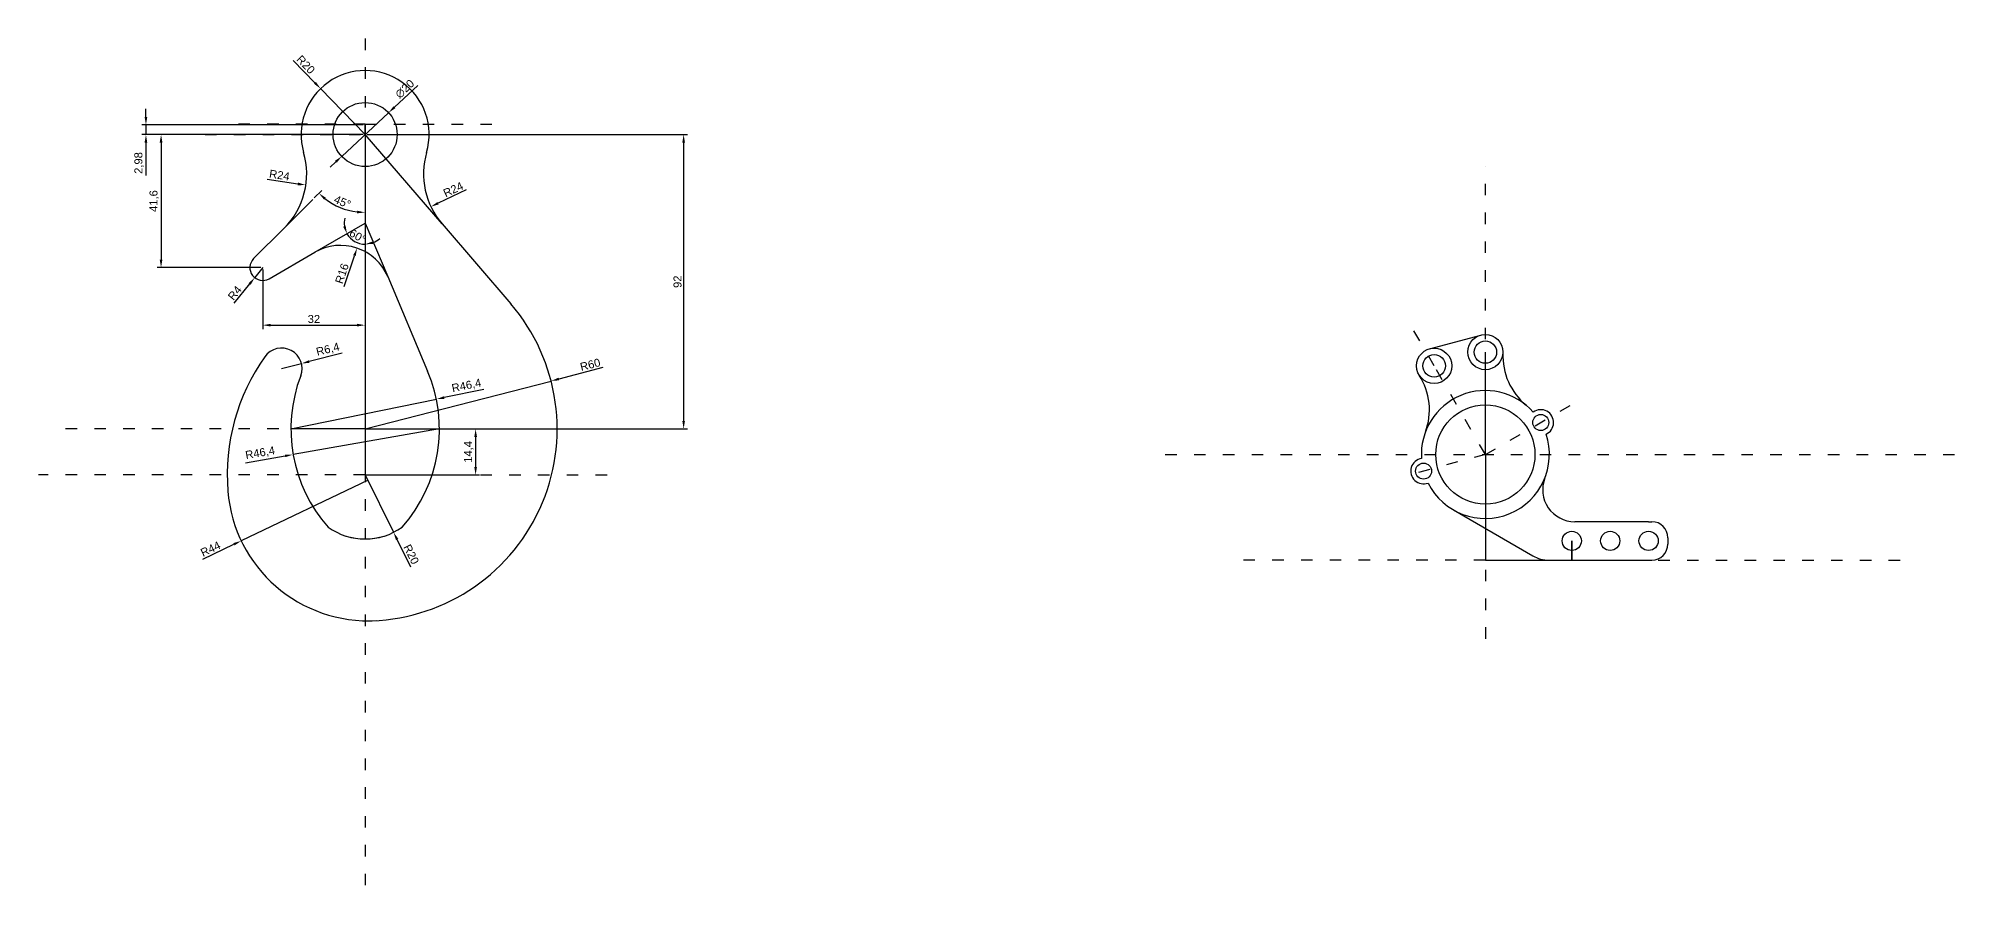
# Model space of a CAD drawing. Header units: centimetres. Extents: x 3148 to 4370, y 1060 to 1330.
# Drawn here: x 3148 to 3750, y 1060 to 1330 of the extents above; entities that cross this region are included whole.
import ezdxf

# ---------------------------------------------------------------- set-up
doc = ezdxf.new("R2010")
doc.units = ezdxf.units.CM
doc.linetypes.add('ACAD_ISO03W100', pattern=[30, 12, -18])
for name, color, linetype in [('图', 7, 'Continuous'), ('标注', 180, 'Continuous'), ('辅助线1', 80, 'ACAD_ISO03W100'), ('辅助线2', 130, 'Continuous')]:
    doc.layers.add(name, color=color, linetype=linetype)
doc.styles.get("Standard").update_dxf_attribs({"font": 'arial.ttf'})
doc.dimstyles.new('ISO-25', dxfattribs={"dimtxt": 2.5, "dimasz": 2.5, "dimexe": 1.25, "dimexo": 0.625, "dimtad": 1, "dimtxsty": 'Standard', "dimcen": 2.5, "dimadec": 0, "dimazin": 0, "dimtfac": 1, "dimtmove": 0, "dimatfit": 3, "dimfxl": 1, "dimarcsym": 0})

# ---------------------------------------------------------------- blocks, each defined once
blk = doc.blocks.new('*D3')
at = {"layer": 'Defpoints', "color": 0, "ltscale": 0.3, "transparency": 16777216}
for p in [(3250, 1302.98), (3181.52, 1300), (3250, 1300)]:
    blk.add_point(p, dxfattribs=at)
at = {"layer": '标注', "color": 0, "lineweight": -2, "ltscale": 0.3, "transparency": 16777216}
for p, q in [((3181.52, 1305.48), (3181.52, 1307.98)), ((3249.38, 1302.98), (3180.27, 1302.98)), ((3181.52, 1302.98), (3181.52, 1300)), ((3249.38, 1300), (3180.27, 1300)), ((3181.52, 1297.5), (3181.52, 1287.21))]:
    blk.add_line(p, q, dxfattribs=at)
at = {"layer": '标注', "color": 0, "ltscale": 0.3, "transparency": 16777216}
for points in [[(3181.1, 1305.48), (3181.93, 1305.48), (3181.52, 1302.98)], [(3181.1, 1297.5), (3181.93, 1297.5), (3181.52, 1300)]]:
    blk.add_solid(points, dxfattribs=at)
at = {"layer": '标注', "color": 0, "ltscale": 0.3, "transparency": 16777216, "insert": (3179.39, 1291.1), "char_height": 2.5, "attachment_point": 5, "rotation": 90}
blk.add_mtext('2,98', dxfattribs=at)
blk = doc.blocks.new('*D4')
at = {"layer": 'Defpoints', "color": 0, "ltscale": 0.3, "transparency": 16777216}
for p in [(3250, 1300), (3186.24, 1258.4), (3218, 1258.4)]:
    blk.add_point(p, dxfattribs=at)
at = {"layer": '标注', "color": 0, "lineweight": -2, "ltscale": 0.3, "transparency": 16777216}
for p, q in [((3249.38, 1300), (3184.99, 1300)), ((3186.24, 1297.5), (3186.24, 1260.9)), ((3217.38, 1258.4), (3184.99, 1258.4))]:
    blk.add_line(p, q, dxfattribs=at)
at = {"layer": '标注', "color": 0, "ltscale": 0.3, "transparency": 16777216}
for points in [[(3185.82, 1297.5), (3186.66, 1297.5), (3186.24, 1300)], [(3185.82, 1260.9), (3186.66, 1260.9), (3186.24, 1258.4)]]:
    blk.add_solid(points, dxfattribs=at)
at = {"layer": '标注', "color": 0, "ltscale": 0.3, "transparency": 16777216, "insert": (3184.11, 1279.2), "char_height": 2.5, "attachment_point": 5, "rotation": 90}
blk.add_mtext('41,6', dxfattribs=at)
blk = doc.blocks.new('*D5')
at = {"layer": 'Defpoints', "color": 0, "ltscale": 0.3, "transparency": 16777216}
for p in [(3250, 1300), (3250, 1208), (3349.52, 1208)]:
    blk.add_point(p, dxfattribs=at)
at = {"layer": '标注', "color": 0, "lineweight": -2, "ltscale": 0.3, "transparency": 16777216}
for p, q in [((3250.63, 1300), (3350.77, 1300)), ((3349.52, 1297.5), (3349.52, 1210.5)), ((3250.63, 1208), (3350.77, 1208))]:
    blk.add_line(p, q, dxfattribs=at)
at = {"layer": '标注', "color": 0, "ltscale": 0.3, "transparency": 16777216}
for points in [[(3349.1, 1297.5), (3349.93, 1297.5), (3349.52, 1300)], [(3349.1, 1210.5), (3349.93, 1210.5), (3349.52, 1208)]]:
    blk.add_solid(points, dxfattribs=at)
at = {"layer": '标注', "color": 0, "ltscale": 0.3, "transparency": 16777216, "insert": (3347.61, 1254), "char_height": 2.5, "attachment_point": 5, "rotation": 90}
blk.add_mtext('92', dxfattribs=at)
blk = doc.blocks.new('*D6')
at = {"layer": 'Defpoints', "color": 0, "ltscale": 0.3, "transparency": 16777216}
for p in [(3250, 1208), (3250, 1193.6), (3284.52, 1193.6)]:
    blk.add_point(p, dxfattribs=at)
at = {"layer": '标注', "color": 0, "lineweight": -2, "ltscale": 0.3, "transparency": 16777216}
for p, q in [((3250.63, 1208), (3285.77, 1208)), ((3284.52, 1205.5), (3284.52, 1196.1)), ((3250.63, 1193.6), (3285.77, 1193.6))]:
    blk.add_line(p, q, dxfattribs=at)
at = {"layer": '标注', "color": 0, "ltscale": 0.3, "transparency": 16777216}
for points in [[(3284.1, 1205.5), (3284.94, 1205.5), (3284.52, 1208)], [(3284.1, 1196.1), (3284.94, 1196.1), (3284.52, 1193.6)]]:
    blk.add_solid(points, dxfattribs=at)
at = {"layer": '标注', "color": 0, "ltscale": 0.3, "transparency": 16777216, "insert": (3282.39, 1200.8), "char_height": 2.5, "attachment_point": 5, "rotation": 90}
blk.add_mtext('14,4', dxfattribs=at)
blk = doc.blocks.new('*D7')
at = {"layer": 'Defpoints', "color": 0, "ltscale": 0.3, "transparency": 16777216}
for p in [(3272.26, 1217.29), (3226.8, 1208)]:
    blk.add_point(p, dxfattribs=at)
at = {"layer": '标注', "color": 0, "lineweight": -2, "ltscale": 0.3, "transparency": 16777216}
for p, q in [((3226.8, 1208), (3272.26, 1217.29)), ((3287.08, 1220.32), (3274.71, 1217.79))]:
    blk.add_line(p, q, dxfattribs=at)
at = {"layer": '标注', "color": 0, "ltscale": 0.3, "transparency": 16777216}
blk.add_solid([(3274.63, 1218.2), (3274.79, 1217.38), (3272.26, 1217.29)], dxfattribs=at)
at = {"layer": '标注', "color": 0, "ltscale": 0.3, "transparency": 16777216, "insert": (3281.69, 1221.39), "char_height": 2.5, "attachment_point": 5, "rotation": 11.55016}
blk.add_mtext('R46,4', dxfattribs=at)
blk = doc.blocks.new('*D8')
at = {"layer": 'Defpoints', "color": 0, "ltscale": 0.3, "transparency": 16777216}
for p in [(3273.2, 1208), (3227.5, 1200)]:
    blk.add_point(p, dxfattribs=at)
at = {"layer": '标注', "color": 0, "lineweight": -2, "ltscale": 0.3, "transparency": 16777216}
for p, q in [((3273.2, 1208), (3227.5, 1200)), ((3212.6, 1197.39), (3225.03, 1199.57))]:
    blk.add_line(p, q, dxfattribs=at)
at = {"layer": '标注', "color": 0, "ltscale": 0.3, "transparency": 16777216}
blk.add_solid([(3224.96, 1199.98), (3225.1, 1199.16), (3227.5, 1200)], dxfattribs=at)
at = {"layer": '标注', "color": 0, "ltscale": 0.3, "transparency": 16777216, "insert": (3217.22, 1200.36), "char_height": 2.5, "attachment_point": 5, "rotation": 9.93002}
blk.add_mtext('R46,4', dxfattribs=at)
blk = doc.blocks.new('*D9')
at = {"layer": 'Defpoints', "color": 0, "ltscale": 0.3, "transparency": 16777216}
for p in [(3250, 1193.6), (3258.88, 1175.68)]:
    blk.add_point(p, dxfattribs=at)
at = {"layer": '标注', "color": 0, "lineweight": -2, "ltscale": 0.3, "transparency": 16777216}
for p, q in [((3250, 1193.6), (3258.88, 1175.68)), ((3264.31, 1164.74), (3259.99, 1173.44))]:
    blk.add_line(p, q, dxfattribs=at)
at = {"layer": '标注', "color": 0, "ltscale": 0.3, "transparency": 16777216}
blk.add_solid([(3260.37, 1173.63), (3259.62, 1173.26), (3258.88, 1175.68)], dxfattribs=at)
at = {"layer": '标注', "color": 0, "ltscale": 0.3, "transparency": 16777216, "insert": (3264.41, 1168.81), "char_height": 2.5, "attachment_point": 5, "rotation": 296.36414}
blk.add_mtext('R20', dxfattribs=at)
blk = doc.blocks.new('*D10')
at = {"layer": 'Defpoints', "color": 0, "ltscale": 0.3, "transparency": 16777216}
for p in [(3250.97, 1192.03), (3211.29, 1173.02)]:
    blk.add_point(p, dxfattribs=at)
at = {"layer": '标注', "color": 0, "lineweight": -2, "ltscale": 0.3, "transparency": 16777216}
for p, q in [((3250.97, 1192.03), (3211.29, 1173.02)), ((3199.25, 1167.25), (3209.03, 1171.94))]:
    blk.add_line(p, q, dxfattribs=at)
at = {"layer": '标注', "color": 0, "ltscale": 0.3, "transparency": 16777216}
blk.add_solid([(3208.85, 1172.32), (3209.21, 1171.57), (3211.29, 1173.02)], dxfattribs=at)
at = {"layer": '标注', "color": 0, "ltscale": 0.3, "transparency": 16777216, "insert": (3201.69, 1170.5), "char_height": 2.5, "attachment_point": 5, "rotation": 25.59507}
blk.add_mtext('R44', dxfattribs=at)
blk = doc.blocks.new('*D11')
at = {"layer": 'Defpoints', "color": 0, "ltscale": 0.3, "transparency": 16777216}
for p in [(3308.1, 1222.97), (3250, 1208)]:
    blk.add_point(p, dxfattribs=at)
at = {"layer": '标注', "color": 0, "lineweight": -2, "ltscale": 0.3, "transparency": 16777216}
for p, q in [((3250, 1208), (3308.1, 1222.97)), ((3324.29, 1227.14), (3310.52, 1223.59))]:
    blk.add_line(p, q, dxfattribs=at)
at = {"layer": '标注', "color": 0, "ltscale": 0.3, "transparency": 16777216}
blk.add_solid([(3310.42, 1224), (3310.63, 1223.19), (3308.1, 1222.97)], dxfattribs=at)
at = {"layer": '标注', "color": 0, "ltscale": 0.3, "transparency": 16777216, "insert": (3320.32, 1228.08), "char_height": 2.5, "attachment_point": 5, "rotation": 14.44594}
blk.add_mtext('R60', dxfattribs=at)
blk = doc.blocks.new('*D12')
at = {"layer": 'Defpoints', "color": 0, "ltscale": 0.3, "transparency": 16777216}
for p in [(3230.09, 1228.43), (3223.88, 1226.86)]:
    blk.add_point(p, dxfattribs=at)
at = {"layer": '标注', "color": 0, "lineweight": -2, "ltscale": 0.3, "transparency": 16777216}
for p, q in [((3223.88, 1226.86), (3230.09, 1228.43)), ((3242.87, 1231.65), (3232.51, 1229.04))]:
    blk.add_line(p, q, dxfattribs=at)
at = {"layer": '标注', "color": 0, "ltscale": 0.3, "transparency": 16777216}
blk.add_solid([(3232.41, 1229.44), (3232.62, 1228.64), (3230.09, 1228.43)], dxfattribs=at)
at = {"layer": '标注', "color": 0, "ltscale": 0.3, "transparency": 16777216, "insert": (3238.39, 1232.71), "char_height": 2.5, "attachment_point": 5, "rotation": 14.15341}
blk.add_mtext('R6,4', dxfattribs=at)
blk = doc.blocks.new('*D13')
at = {"layer": 'Defpoints', "color": 0, "ltscale": 0.3, "transparency": 16777216}
for p in [(3247.47, 1264.49), (3242.32, 1249.35)]:
    blk.add_point(p, dxfattribs=at)
at = {"layer": '标注', "color": 0, "lineweight": -2, "ltscale": 0.3, "transparency": 16777216}
blk.add_line((3243.4, 1252.53), (3246.67, 1262.13), dxfattribs=at)
at = {"layer": '标注', "color": 0, "ltscale": 0.3, "transparency": 16777216}
blk.add_solid([(3246.27, 1262.26), (3247.06, 1261.99), (3247.47, 1264.49)], dxfattribs=at)
at = {"layer": '标注', "color": 0, "ltscale": 0.3, "transparency": 16777216, "insert": (3242.76, 1256.56), "char_height": 2.5, "attachment_point": 5, "rotation": 71.21526}
blk.add_mtext('R16', dxfattribs=at)
blk = doc.blocks.new('*D14')
at = {"layer": 'Defpoints', "color": 0, "ltscale": 0.3, "transparency": 16777216}
for p in [(3250, 1300), (3250, 1272.26), (3245.79, 1267.24), (3234.32, 1263.2), (3250, 1208)]:
    blk.add_point(p, dxfattribs=at)
at = {"layer": '标注', "color": 0, "lineweight": -2, "ltscale": 0.3, "transparency": 16777216}
for start, end in [(165.9938, 187.9969), (210, 270), (292.0031, 314.0062)]:
    blk.add_arc((3250, 1272.26), 6.55, start, end, dxfattribs=at)
at = {"layer": '标注', "color": 0, "ltscale": 0.3, "transparency": 16777216}
for points in [[(3243.91, 1271.48), (3243.12, 1271.21), (3244.33, 1268.98)], [(3252.53, 1265.77), (3252.37, 1266.59), (3250, 1265.71)]]:
    blk.add_solid(points, dxfattribs=at)
at = {"layer": '标注', "color": 0, "ltscale": 0.3, "transparency": 16777216, "insert": (3247.68, 1268.23), "char_height": 2.5, "attachment_point": 5, "rotation": 330}
blk.add_mtext('60°', dxfattribs=at)
blk = doc.blocks.new('*D15')
at = {"layer": 'Defpoints', "color": 0, "ltscale": 0.3, "transparency": 16777216}
for p in [(3218, 1258.4), (3250, 1258.4), (3250, 1240.42)]:
    blk.add_point(p, dxfattribs=at)
at = {"layer": '标注', "color": 0, "lineweight": -2, "ltscale": 0.3, "transparency": 16777216}
for p, q in [((3218, 1257.78), (3218, 1239.17)), ((3250, 1257.78), (3250, 1239.17)), ((3220.5, 1240.42), (3247.5, 1240.42))]:
    blk.add_line(p, q, dxfattribs=at)
at = {"layer": '标注', "color": 0, "ltscale": 0.3, "transparency": 16777216}
for points in [[(3220.5, 1240.84), (3220.5, 1240.01), (3218, 1240.42)], [(3247.5, 1240.84), (3247.5, 1240.01), (3250, 1240.42)]]:
    blk.add_solid(points, dxfattribs=at)
at = {"layer": '标注', "color": 0, "ltscale": 0.3, "transparency": 16777216, "insert": (3234, 1242.33), "char_height": 2.5, "attachment_point": 5}
blk.add_mtext('32', dxfattribs=at)
blk = doc.blocks.new('*D16')
at = {"layer": 'Defpoints', "color": 0, "ltscale": 0.3, "transparency": 16777216}
for p in [(3218, 1258.4), (3215.5, 1255.28)]:
    blk.add_point(p, dxfattribs=at)
at = {"layer": '标注', "color": 0, "lineweight": -2, "ltscale": 0.3, "transparency": 16777216}
for p, q in [((3218, 1258.4), (3215.5, 1255.28)), ((3209.09, 1247.25), (3213.94, 1253.32))]:
    blk.add_line(p, q, dxfattribs=at)
at = {"layer": '标注', "color": 0, "ltscale": 0.3, "transparency": 16777216}
blk.add_solid([(3213.61, 1253.58), (3214.27, 1253.06), (3215.5, 1255.28)], dxfattribs=at)
at = {"layer": '标注', "color": 0, "ltscale": 0.3, "transparency": 16777216, "insert": (3209.27, 1250.48), "char_height": 2.5, "attachment_point": 5, "rotation": 51.34828}
blk.add_mtext('R4', dxfattribs=at)
blk = doc.blocks.new('*D17')
at = {"layer": 'Defpoints', "color": 0, "ltscale": 0.3, "transparency": 16777216}
for p in [(3292.24, 1287.7), (3270.54, 1277.46)]:
    blk.add_point(p, dxfattribs=at)
at = {"layer": '标注', "color": 0, "lineweight": -2, "ltscale": 0.3, "transparency": 16777216}
blk.add_line((3281.58, 1282.67), (3272.8, 1278.53), dxfattribs=at)
at = {"layer": '标注', "color": 0, "ltscale": 0.3, "transparency": 16777216}
blk.add_solid([(3272.62, 1278.91), (3272.97, 1278.15), (3270.54, 1277.46)], dxfattribs=at)
at = {"layer": '标注', "color": 0, "ltscale": 0.3, "transparency": 16777216, "insert": (3277.52, 1282.83), "char_height": 2.5, "attachment_point": 5, "rotation": 25.2367}
blk.add_mtext('R24', dxfattribs=at)
blk = doc.blocks.new('*D18')
at = {"layer": 'Defpoints', "color": 0, "ltscale": 0.3, "transparency": 16777216}
for p in [(3236.07, 1314.35), (3250, 1300)]:
    blk.add_point(p, dxfattribs=at)
at = {"layer": '标注', "color": 0, "lineweight": -2, "ltscale": 0.3, "transparency": 16777216}
for p, q in [((3227.56, 1323.12), (3234.33, 1316.14)), ((3250, 1300), (3236.07, 1314.35))]:
    blk.add_line(p, q, dxfattribs=at)
at = {"layer": '标注', "color": 0, "ltscale": 0.3, "transparency": 16777216}
blk.add_solid([(3234.63, 1316.44), (3234.03, 1315.85), (3236.07, 1314.35)], dxfattribs=at)
at = {"layer": '标注', "color": 0, "ltscale": 0.3, "transparency": 16777216, "insert": (3231.44, 1321.85), "char_height": 2.5, "attachment_point": 5, "rotation": 314.14724}
blk.add_mtext('R20', dxfattribs=at)
blk = doc.blocks.new('*D19')
at = {"layer": 'Defpoints', "color": 0, "ltscale": 0.3, "transparency": 16777216}
for p in [(3257.32, 1306.82), (3242.68, 1293.18)]:
    blk.add_point(p, dxfattribs=at)
at = {"layer": '标注', "color": 0, "lineweight": -2, "ltscale": 0.3, "transparency": 16777216}
for p, q in [((3266.49, 1315.37), (3259.15, 1308.52)), ((3242.68, 1293.18), (3257.32, 1306.82)), ((3240.85, 1291.48), (3239.03, 1289.77))]:
    blk.add_line(p, q, dxfattribs=at)
at = {"layer": '标注', "color": 0, "ltscale": 0.3, "transparency": 16777216}
for points in [[(3258.86, 1308.83), (3259.43, 1308.22), (3257.32, 1306.82)], [(3240.57, 1291.78), (3241.14, 1291.17), (3242.68, 1293.18)]]:
    blk.add_solid(points, dxfattribs=at)
at = {"layer": '标注', "color": 0, "ltscale": 0.3, "transparency": 16777216, "insert": (3262.39, 1314.24), "char_height": 2.5, "attachment_point": 5, "rotation": 42.9776}
blk.add_mtext('∅20', dxfattribs=at)
blk = doc.blocks.new('*D20')
at = {"layer": 'Defpoints', "color": 0, "ltscale": 0.3, "transparency": 16777216}
for p in [(3250, 1300), (3233.68, 1279.73), (3239.79, 1278.37), (3224.71, 1270.77), (3250, 1208)]:
    blk.add_point(p, dxfattribs=at)
at = {"layer": '辅助线2', "color": 0, "lineweight": -2, "ltscale": 0.3, "transparency": 16777216}
blk.add_line((3234.12, 1280.18), (3236.44, 1282.5), dxfattribs=at)
blk.add_arc((3250, 1296.06), 20.42, 232.01865, 262.98135, dxfattribs=at)
at = {"layer": '辅助线2', "color": 0, "ltscale": 0.3, "transparency": 16777216}
for points in [[(3237.16, 1279.65), (3237.71, 1280.27), (3235.56, 1281.62)], [(3247.53, 1276.2), (3247.48, 1275.37), (3250, 1275.64)]]:
    blk.add_solid(points, dxfattribs=at)
at = {"layer": '辅助线2', "color": 0, "ltscale": 0.3, "transparency": 16777216, "insert": (3242.91, 1278.94), "char_height": 2.5, "attachment_point": 5, "rotation": 337.5}
blk.add_mtext('45°', dxfattribs=at)
blk = doc.blocks.new('*D21')
at = {"layer": 'Defpoints', "color": 0, "ltscale": 0.3, "transparency": 16777216}
for p in [(3207.74, 1287.74), (3231.48, 1284.2)]:
    blk.add_point(p, dxfattribs=at)
at = {"layer": '辅助线2', "color": 0, "lineweight": -2, "ltscale": 0.3, "transparency": 16777216}
blk.add_line((3219.4, 1286), (3229.01, 1284.57), dxfattribs=at)
at = {"layer": '辅助线2', "color": 0, "ltscale": 0.3, "transparency": 16777216}
blk.add_solid([(3229.07, 1284.98), (3228.95, 1284.15), (3231.48, 1284.2)], dxfattribs=at)
at = {"layer": '辅助线2', "color": 0, "ltscale": 0.3, "transparency": 16777216, "insert": (3223.24, 1287.33), "char_height": 2.5, "attachment_point": 5, "rotation": 351.51143}
blk.add_mtext('R24', dxfattribs=at)

msp = doc.modelspace()

# ---------------------------------------------------------------- linework, layer by layer
at = {"layer": '图', "ltscale": 0.3}
for p, q in [((3215.172, 1261.228), (3224.713, 1270.77)), ((3274.051, 1272.044), (3295.484, 1247.13)), ((3220, 1254.936), (3234.318, 1263.203)), ((3257.054, 1255.58), (3269.534, 1226.076)), ((3582.576, 1233.025), (3598.576, 1237.313)), ((3250, 1208), (3226.8, 1208)), ((3590, 1182.679), (3614.837, 1168.34)), ((3651, 1179), (3627.911, 1179)), ((3651, 1179), (3652, 1179)), ((3657, 1174), (3657, 1172)), ((3627, 1173), (3627, 1167)), ((3619.837, 1167), (3651, 1167)), ((3651, 1167), (3652, 1167))]:
    msp.add_line(p, q, dxfattribs=at)
at = {"layer": '图'}
msp.add_circle((3250, 1300), 10, dxfattribs=at)
at = {"layer": '图', "ltscale": 0.3}
for centre, radius in [((3600, 1232), 5.5), ((3600, 1232), 3.5), ((3584, 1227.713), 5.5), ((3584, 1227.713), 3.5), ((3600, 1200), 15.5), ((3617.321, 1210), 2.5), ((3580.681, 1194.824), 2.5), ((3627, 1173), 3), ((3639, 1173), 3), ((3651, 1173), 3)]:
    msp.add_circle(centre, radius, dxfattribs=at)
at = {"layer": '图'}
msp.add_arc((3250, 1300), 20, 343.761438, 196.178283, dxfattribs=at)
at = {"layer": '图', "ltscale": 0.3}
for centre, radius, start, end in [((3207.742, 1287.74), 24, 315, 16.178283), ((3292.245, 1287.696), 24, 163.761438, 220.705707), ((3242.318, 1249.346), 16, 22.928323, 120), ((3218, 1258.4), 4, 135, 300), ((3273.2, 1208), 46.4, 119.999996, 120), ((3226.8, 1208), 46.4, 59.999996, 60), ((3250, 1208), 60, 270, 40.705707), ((3270.909, 1193.6), 64, 144.725317, 184.503863), ((3223.885, 1226.864), 6.4, 339.067402, 144.725317), ((3625.474, 1230.84), 20, 177.392353, 230.443422), ((3273.2, 1208), 46.4, 159.067402, 221.416751), ((3226.8, 1208), 46.4, 318.583236, 22.928323), ((3562.519, 1213.971), 20, 339.556578, 32.607647), ((3600, 1200), 20, 41.478341, 183.521659), ((3617.321, 1210), 4, 294.26083, 125.73917), ((3600, 1200), 20, 206.478341, 18.521659), ((3580.681, 1194.824), 4, 99.26083, 290.73917), ((3627.911, 1189), 10, 158.489812, 270), ((3250.971, 1192.029), 44, 184.503863, 273.478254), ((3250, 1193.6), 20, 234.562886, 305.437089), ((3250, 1193.6), 20, 252.867707, 287.132293), ((3652, 1174), 5, 0, 90), ((3619.837, 1177), 10, 240, 270), ((3652, 1172), 5, 270, 0)]:
    msp.add_arc(centre, radius, start, end, dxfattribs=at)
at = {"layer": '标注', "ltscale": 0.3}
msp.add_line((3250, 1208), (3276.2, 1208), dxfattribs=at)
at = {"layer": '辅助线1', "ltscale": 0.3}
for p, q in [((3250, 1330), (3250, 1060)), ((3250, 1303.2), (3208.655, 1303.2)), ((3250, 1300), (3250, 1303.2)), ((3250, 1303.2), (3293.169, 1303.2)), ((3200, 1300), (3310, 1300)), ((3600, 1200), (3600, 1290)), ((3584, 1227.713), (3576.291, 1241.066)), ((3600, 1200), (3584, 1227.713)), ((3600, 1200), (3629.948, 1217.29)), ((3250, 1208), (3152.893, 1208)), ((3250, 1208), (3330.795, 1208)), ((3500, 1200), (3750, 1200)), ((3600, 1200), (3576.683, 1193.752)), ((3600, 1200), (3600, 1140)), ((3250, 1193.6), (3147.961, 1193.6)), ((3250, 1193.6), (3329.648, 1193.6)), ((3600, 1167), (3523.871, 1167)), ((3600, 1167), (3731.511, 1167))]:
    msp.add_line(p, q, dxfattribs=at)
at = {"layer": '辅助线2', "ltscale": 0.3}
for p, q in [((3250, 1300), (3250, 1258.4)), ((3250, 1300), (3250, 1208)), ((3274.051, 1272.044), (3250, 1300)), ((3224.713, 1270.77), (3233.678, 1279.735)), ((3234.318, 1263.203), (3250, 1272.256)), ((3250, 1272.256), (3257.054, 1255.58)), ((3600, 1200), (3600, 1232)), ((3250, 1208), (3250, 1193.6)), ((3250, 1208), (3276.2, 1208)), ((3600, 1200), (3600, 1167)), ((3627, 1167), (3627, 1173)), ((3600, 1167), (3627, 1167))]:
    msp.add_line(p, q, dxfattribs=at)

# ---------------------------------------------------------------- dimensions: what is measured, and where the dimension line sits
at = {"layer": '标注', "ltscale": 0.3}
for center, mpoint, picture, middle in [((3250, 1300), (3236.07, 1314.351), '*D18', (3231.439, 1321.852)), ((3218, 1258.4), (3215.502, 1255.276), '*D16', (3209.268, 1250.484)), ((3223.885, 1226.864), (3230.09, 1228.429), '*D12', (3238.386, 1232.715)), ((3226.8, 1208), (3272.26, 1217.29), '*D7', (3281.694, 1221.39)), ((3273.2, 1208), (3227.495, 1199.999), '*D8', (3217.216, 1200.359)), ((3250, 1193.6), (3258.881, 1175.68), '*D9', (3264.408, 1168.812))]:
    dim = msp.add_radius_dim(center=center, mpoint=mpoint, dimstyle='ISO-25', dxfattribs=at)
    dim.commit()
    dim.dimension.update_dxf_attribs({"geometry": picture, "text_midpoint": middle})
dim = msp.add_diameter_dim_2p(p1=(3242.684, 1293.183), p2=(3257.316, 1306.817), dimstyle='ISO-25', dxfattribs=at)
dim.commit()
dim.dimension.update_dxf_attribs({"geometry": '*D19', "text_midpoint": (3262.39, 1314.239)})
for base, p1, p2, picture, middle in [((3181.516, 1300), (3250, 1302.984), (3250, 1300), '*D3', (3179.388, 1291.104)), ((3186.24, 1258.4), (3250, 1300), (3218, 1258.4), '*D4', (3184.112, 1279.2)), ((3349.516, 1208), (3250, 1300), (3250, 1208), '*D5', (3347.614, 1254)), ((3284.521, 1193.6), (3250, 1208), (3250, 1193.6), '*D6', (3282.394, 1200.8))]:
    dim = msp.add_linear_dim(base=base, p1=p1, p2=p2, angle=90, dimstyle='ISO-25', dxfattribs=at)
    dim.commit()
    dim.dimension.update_dxf_attribs({"geometry": picture, "text_midpoint": middle})
dim = msp.add_angular_dim_2l(base=(3245.79, 1267.239), line1=((3250, 1300), (3250, 1208)), line2=((3234.318, 1263.203), (3250, 1272.256)), dimstyle='ISO-25', dxfattribs=at)
dim.commit()
dim.dimension.update_dxf_attribs({"geometry": '*D14', "text_midpoint": (3247.676, 1268.231)})
for center, mpoint, picture, middle in [((3292.245, 1287.696), (3270.535, 1277.463), '*D17', (3278.321, 1281.133)), ((3242.318, 1249.346), (3247.471, 1264.494), '*D13', (3244.564, 1255.949)), ((3250, 1208), (3308.103, 1222.968), '*D11', (3320.795, 1226.238)), ((3250.971, 1192.029), (3211.288, 1173.021), '*D10', (3202.502, 1168.812))]:
    dim = msp.add_radius_dim(center=center, mpoint=mpoint, dimstyle='ISO-25', dxfattribs=at)
    dim.commit()
    dim.dimension.update_dxf_attribs({"geometry": picture, "text_midpoint": middle, "dimtype": 164})
dim = msp.add_linear_dim(base=(3250, 1240.424), p1=(3218, 1258.4), p2=(3250, 1258.4), dimstyle='ISO-25', dxfattribs=at)
dim.commit()
dim.dimension.update_dxf_attribs({"geometry": '*D15', "text_midpoint": (3234, 1242.327)})
at = {"layer": '辅助线2', "ltscale": 0.3}
dim = msp.add_angular_dim_2l(base=(3239.789, 1278.372), line1=((3250, 1300), (3250, 1208)), line2=((3224.713, 1270.77), (3233.678, 1279.735)), dimstyle='ISO-25', dxfattribs=at)
dim.commit()
dim.dimension.update_dxf_attribs({"geometry": '*D20', "text_midpoint": (3242.911, 1278.942)})
dim = msp.add_radius_dim(center=(3207.742, 1287.74), mpoint=(3231.48, 1284.198), dimstyle='ISO-25', dxfattribs=at)
dim.commit()
dim.dimension.update_dxf_attribs({"geometry": '*D21', "text_midpoint": (3222.967, 1285.468), "dimtype": 164})

doc.saveas('drawing.dxf')
